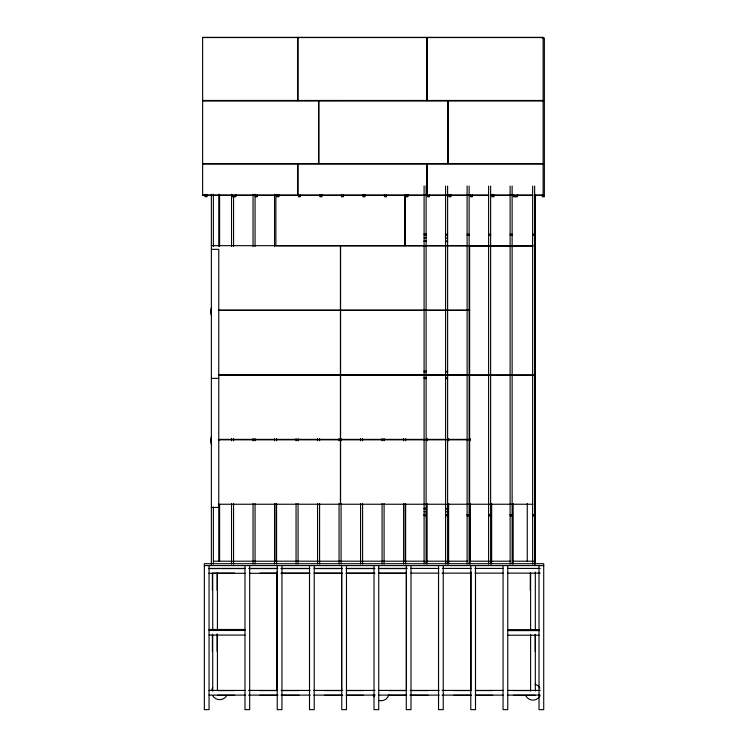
<?xml version="1.0" encoding="UTF-8"?>
<svg xmlns="http://www.w3.org/2000/svg" width="747" height="747" viewBox="0 0 747 747"><rect width="100%" height="100%" fill="white"/><g stroke="black" fill="none" stroke-linecap="round" stroke-linejoin="round"><path stroke-width="1.12" d="M202.642 37.555L297.736 37.555M297.904 37.555L426.948 37.555M427.116 37.555L543.125 37.555M542.35 37.994L544.358 37.994L544.358 196.75L542.35 196.75L542.35 194.435M202.642 100.462L297.736 100.462M297.904 100.462L426.948 100.462M427.116 100.462L543.125 100.462M202.642 100.658L543.125 100.621M202.642 100.826L318.652 100.826M318.82 100.826L447.855 100.826M448.023 100.826L543.125 100.826M202.642 163.733L318.652 163.733L318.652 100.621M543.125 163.733L448.023 163.733L448.023 100.621M202.642 163.901L297.736 163.901L297.736 195.331L202.642 195.331L202.642 37.35L297.736 37.35L297.736 100.658M543.125 163.901L427.116 163.901L427.116 195.331L488.603 195.331M202.642 195.126L297.736 195.126M297.904 195.126L426.948 195.126M427.116 195.126L488.603 195.126M490.919 195.126L532.686 195.126M535.001 195.126L543.125 195.126M490.919 195.331L532.686 195.331M535.001 195.331L543.125 195.331L543.125 37.35L427.116 37.35L427.116 100.658M204.986 195.77L207.003 195.77M231.878 195.779L235.903 195.779M255.399 195.779L257.416 195.779M276.904 195.779L278.92 195.779M298.408 195.779L300.425 195.779M319.921 195.779L321.938 195.779M341.426 195.779L343.443 195.779M362.93 195.779L364.947 195.779M384.434 195.779L386.451 195.779M405.948 195.779L407.965 195.779M427.452 195.779L429.469 195.779M448.956 195.779L450.973 195.779M470.47 195.779L472.477 195.779M491.974 195.779L493.991 195.779M513.478 195.779L517.512 195.779M542.35 195.77L544.358 195.77M424.091 234.016L426.107 234.016M445.595 234.222L447.612 234.185M467.108 234.185L469.125 234.222M488.613 234.185L490.63 234.222M510.117 234.222L512.134 234.185M532.63 234.222L534.647 234.185M424.091 235.006L426.107 235.006M445.595 235.174L447.612 235.174M467.108 235.174L469.125 235.174M488.613 235.174L490.63 235.174M510.117 235.174L512.134 235.174M532.63 235.174L534.647 235.174M424.091 237.826L426.107 237.826M445.595 237.994L447.612 237.994M424.091 240.879L426.107 240.879M445.595 241.048L447.612 241.048M424.091 241.412L426.107 241.412M445.595 241.58L447.612 241.58M211.373 245.66L340.417 245.66L340.417 310.173L218.348 310.173M466.716 245.828L405.107 245.828L405.107 195.126M469.041 245.828L532.984 245.828M218.768 245.996L219.609 245.996M469.63 245.996L532.994 245.996M211.373 249.349L218.768 249.349L218.768 561.202M469.63 310.173L340.585 310.173L340.585 245.66L469.63 245.66L469.63 504.244M218.348 310.341L340.417 310.341L340.417 374.863L218.348 374.863M469.63 310.341L340.585 310.341L340.585 374.863L469.63 374.863M424.091 371.166L426.107 371.166M445.595 371.334L447.612 371.334M424.091 371.791L426.107 371.791M445.595 371.959L447.612 371.959M424.091 374.62L426.107 374.62M445.595 374.789L447.612 374.789M467.108 374.789L469.125 374.789M488.613 374.789L490.63 374.789M510.117 374.789L512.134 374.789M532.63 374.789L534.647 374.789M218.348 375.031L340.417 375.031L340.417 439.553L218.348 439.553M534.647 375.031L340.585 375.031L340.585 439.553L469.63 439.553M469.63 375.199L532.994 375.199M424.091 377.693L426.107 377.693M445.595 377.861L447.612 377.861M211.373 378.384L218.768 378.384M424.091 378.561L426.107 378.561M445.595 378.729L447.612 378.729M219.441 439.385L274.747 439.385M276.063 439.385L295.653 439.385M297.95 439.385L317.54 439.385M319.847 439.385L339.437 439.385M340.753 439.385L404.118 439.385M405.444 439.385L425.024 439.385M427.331 439.385L445.763 439.385M448.069 439.385L467.659 439.385M218.348 439.722L340.417 439.722L340.417 504.244L218.348 504.244M469.63 439.722L340.585 439.722L340.585 504.244L532.994 504.244M218.768 439.89L219.609 439.89M218.768 440.058L219.609 440.058M218.768 504.58L219.609 504.58M218.768 504.748L219.609 504.748L219.609 561.202M211.373 507.428L218.768 507.428M424.091 508.315L426.107 508.315M445.595 508.483L447.612 508.483M424.091 508.847L426.107 508.847M445.595 509.015L447.612 509.015M424.091 511.658L426.107 511.658M445.595 511.826L447.612 511.826M424.091 514.487L426.107 514.487M445.595 514.655L447.612 514.655M467.108 514.655L469.125 514.655M488.613 514.655L490.63 514.655M510.117 514.655L512.134 514.655M532.63 514.655L534.647 514.655M424.091 514.73L426.107 514.73M445.595 514.898L447.612 514.898M467.108 514.898L469.125 514.898M488.613 514.898L490.63 514.898M510.117 514.898L512.134 514.898M532.63 514.898L534.647 514.898M424.091 515.71L426.107 515.682M445.595 515.85L447.612 515.878M467.108 515.878L469.125 515.85M488.613 515.85L490.63 515.878M510.117 515.85L512.134 515.878M532.63 515.878L534.647 515.85M213.483 561.202L424.539 561.202M426.444 561.202L446.622 561.202M448.536 561.202L467.547 561.202M469.461 561.202L510.201 561.202M512.367 561.202L533.489 561.202M424.091 561.595L426.107 561.595M445.595 561.763L447.612 561.763M204.351 565.572L543.723 565.591M209.02 568.402L245.165 568.402M248.667 568.402L277.828 568.402M281.32 568.402L309.314 568.402M313.973 568.402L341.967 568.402M346.627 568.402L374.62 568.402M378.122 568.402L407.274 568.402M410.775 568.402L438.909 568.43M442.261 568.402L471.516 568.43M474.915 568.402L502.964 568.43M507.568 568.402L540.23 568.43M208.992 568.598L244.979 568.598M249.619 568.598L277.473 568.598M280.956 568.598L309.977 568.598M314.618 568.598L342.471 568.598M345.954 568.598L374.975 568.598M378.458 568.598L406.312 568.598M234.623 573.136L212.718 573.136L212.718 630.113M260.04 573.136L277.24 573.136M281.946 573.136L309.547 573.136M314.151 573.136L341.762 573.136M346.468 573.136L374.07 573.136M378.673 573.136L406.284 573.136M410.962 573.136L438.909 573.136M442.047 573.136L471.516 573.136M475.017 573.136L503.058 573.136M507.624 573.136L540.23 573.136M208.992 573.304L245.035 573.304M249.619 573.304L277.473 573.304M280.956 573.304L309.977 573.304M314.618 573.304L342.471 573.304M345.954 573.304L374.975 573.304M378.458 573.304L406.312 573.304M209.057 629.488L244.979 629.488M507.764 629.628L539.017 629.628M209.057 630.477L244.979 630.477M507.764 630.617L539.017 630.617M209.057 635.071L244.979 635.071M507.764 635.211L539.017 635.211M209.001 690.415L245.063 690.415M248.555 690.415L277.641 690.415M281.124 690.415L310.21 690.415M313.703 690.415L342.78 690.415M346.272 690.415L375.05 690.415M378.505 690.415L406.667 690.415M410.15 690.415L439.189 690.415M442.047 690.415L470.797 690.415M475.195 690.415L503.067 690.415M507.652 690.415L540.24 690.415M234.623 690.583L217.424 690.583L217.424 634.119M259.872 690.583L277.072 690.583M281.778 690.583L298.968 690.583M324.394 690.583L341.594 690.583M346.3 690.583L363.49 690.583M388.916 690.583L406.116 690.583M410.822 690.583L428.012 690.583M453.606 690.583L470.797 690.583M475.503 690.583L492.703 690.583M513.422 690.583L530.613 690.583M209.001 695.112L245.399 695.112M248.555 695.112L278.015 695.112M281.124 695.112L310.21 695.112M313.703 695.112L342.78 695.112M346.272 695.112L375.171 695.112M378.299 695.112L406.667 695.112M409.907 695.112L439.189 695.112M442.047 695.112L471.357 695.112M475.195 695.112L503.067 695.112M507.316 695.112L540.24 695.112M217.424 695.28L234.623 695.28M259.872 695.28L277.072 695.28M281.778 695.28L298.968 695.28M324.394 695.28L341.594 695.28M346.3 695.28L363.49 695.28M388.916 695.28L406.116 695.28M410.822 695.28L428.012 695.28M453.606 695.28L470.797 695.28M475.503 695.28L492.703 695.28M513.422 695.28L535.319 695.28M539.017 565.591L539.017 709.65L543.723 709.65L543.723 563.714L204.351 563.714L204.351 709.65L209.057 709.65L209.057 565.591M535.319 194.696L535.319 563.957M535.319 572.081L535.319 630.113M535.319 634.324L535.319 691.059M535.235 634.427L535.235 651.571M534.647 186.059L534.647 564.368M532.63 186.059L532.63 564.041M530.613 573.136L530.613 630.113M530.613 634.324L530.613 691.059M530.277 573.136L530.277 590.326M527.261 503.497L527.261 561.623M517.512 194.435L517.512 196.75L513.478 196.75L513.478 194.435M515.495 195.779L515.495 196.75M513.142 503.534L513.142 563.948M512.134 186.059L512.134 564.041M510.117 186.059L510.117 564.041M507.764 565.591L507.764 709.65L503.058 709.65L503.058 565.591M493.991 194.435L493.991 196.75L491.974 196.75L491.974 194.435M491.638 503.534L491.638 563.948M490.63 186.059L490.63 564.041M488.613 186.059L488.613 564.041M475.503 565.591L475.503 709.65L470.797 709.65L470.797 565.591M472.477 194.435L472.477 196.75L470.47 196.75L470.47 194.435M470.965 572.081L470.965 690.471M470.134 438.47L470.134 440.795M470.134 503.497L470.134 563.948M469.966 503.497L469.966 561.623M469.125 186.059L469.125 564.041M467.108 186.059L467.108 564.041M450.973 194.435L450.973 196.75L448.956 196.75L448.956 194.435M448.62 438.47L448.62 440.795M448.62 503.534L448.62 563.948M447.855 100.621L447.855 163.733L318.82 163.733L318.82 100.621M447.612 186.059L447.612 564.041M445.595 186.059L445.595 564.041M443.242 565.591L443.242 709.65L438.545 709.65L438.545 565.591M429.469 194.435L429.469 196.75L427.452 196.75L427.452 194.435M427.116 438.47L427.116 440.795M427.116 503.534L427.116 563.948M426.948 100.658L426.948 37.35L297.904 37.35L297.904 100.658M426.107 185.891L426.107 563.873M424.091 185.891L424.091 563.873M410.99 565.591L410.99 709.65L406.284 709.65L406.284 565.591M407.965 194.435L407.965 196.75L405.948 196.75L405.948 194.435M406.452 572.081L406.452 690.471M405.612 438.47L405.612 440.795M405.612 503.534L405.612 563.948M405.444 503.497L405.444 561.623M405.276 503.497L405.276 561.623M404.939 195.126L404.939 245.828L275.895 245.828L275.895 195.126M403.595 438.47L403.595 440.795M403.595 503.534L403.595 563.948M386.451 194.435L386.451 196.75L384.434 196.75L384.434 194.435M384.098 438.47L384.098 440.795M384.098 503.534L384.098 563.948M382.081 438.47L382.081 440.795M382.081 503.534L382.081 563.948M378.729 565.591L378.729 709.65L374.023 709.65L374.023 565.591M364.947 194.435L364.947 196.75L362.93 196.75L362.93 194.435M362.594 438.47L362.594 440.795M362.594 503.534L362.594 563.948M360.577 438.47L360.577 440.795M360.577 503.534L360.577 563.948M346.468 565.591L346.468 709.65L341.762 709.65L341.762 565.591M343.443 194.435L343.443 196.75L341.426 196.75L341.426 194.435M341.594 572.081L341.594 690.471M341.09 438.47L341.09 440.795M341.09 503.534L341.09 563.948M339.073 438.47L339.073 440.795M339.073 503.534L339.073 563.948M321.938 194.435L321.938 196.75L319.921 196.75L319.921 194.435M319.585 438.47L319.585 440.795M319.585 503.534L319.585 563.948M317.568 438.47L317.568 440.795M317.568 503.534L317.568 563.948M314.207 565.591L314.207 709.65L309.501 709.65L309.501 565.591M300.425 194.435L300.425 196.75L298.408 196.75L298.408 194.435M298.072 438.47L298.072 440.795M298.072 503.534L298.072 563.948M296.055 438.47L296.055 440.795M296.055 503.534L296.055 563.948M281.946 565.591L281.946 709.65L277.24 709.65L277.24 565.591M278.92 194.435L278.92 196.75L276.904 196.75L276.904 194.435M277.072 572.081L277.072 690.471M276.904 572.081L276.904 690.471M276.567 438.47L276.567 440.795M276.567 503.534L276.567 563.948M276.063 503.497L276.063 561.623M274.551 194.248L274.551 246.538M274.551 438.47L274.551 440.795M274.551 503.534L274.551 563.948M257.416 194.435L257.416 196.75L255.399 196.75L255.399 194.435M255.063 194.248L255.063 246.538M255.063 438.47L255.063 440.795M255.063 503.534L255.063 563.948M253.046 194.248L253.046 246.538M253.046 438.47L253.046 440.795M253.046 503.534L253.046 563.948M249.685 565.591L249.685 709.65L244.979 709.65L244.979 565.591M235.903 194.435L235.903 196.75L231.878 196.75L231.878 194.435M233.886 195.779L233.886 196.75M233.559 196.573L233.559 246.538M233.559 438.47L233.559 440.795M233.559 503.534L233.559 563.948M231.542 194.248L231.542 246.538M231.542 438.47L231.542 440.795M231.542 503.534L231.542 563.948M219.609 194.285L219.609 245.828L218.768 245.828L218.768 194.285M217.424 573.136L217.424 630.029M217.088 573.136L217.088 590.326M217.088 634.119L217.088 651.319M213.39 194.248L213.39 246.538M213.39 507.017L213.39 563.948M212.718 634.67L212.718 691.087M212.381 573.136L212.381 590.326M212.381 634.119L212.381 651.319M211.373 194.248L211.373 564.713M207.003 194.435L207.003 196.75L204.986 196.75L204.986 194.435M388.795 694.794A8.068 8.068 0 0 1 378.916 700.499M374.023 696.746A8.068 8.068 0 0 1 373.211 694.794M539.95 696.12A8.068 8.068 0 0 1 525.981 696.12M535.057 684.299A8.068 8.068 0 0 1 539.95 688.062M226.686 695.662A8.068 8.068 0 0 1 212.718 695.662M211.915 689.546A8.068 8.068 0 0 1 212.718 687.595M211.634 315.551A8.068 8.068 0 0 1 211.634 307.493M211.634 444.596A8.068 8.068 0 0 1 211.634 436.528M426.948 163.901L297.904 163.901L297.904 195.331L426.948 195.331L426.948 163.901"/></g></svg>
